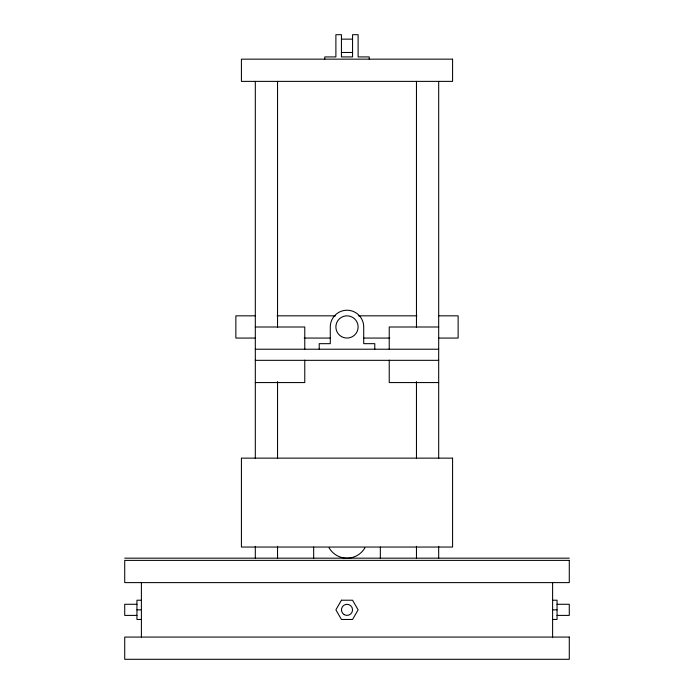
<?xml version="1.0" encoding="UTF-8"?>
<svg xmlns="http://www.w3.org/2000/svg" width="694" height="694" viewBox="0 0 694 694"><rect width="100%" height="100%" fill="white"/><g stroke="black" fill="none" stroke-linecap="round" stroke-linejoin="round"><path stroke-width="1.04" d="M341.439 39.142L352.561 39.142M341.439 52.484L352.561 52.484M255.375 315.831L235.865 315.831L235.865 338.065L255.375 338.065M277.062 315.831L335.618 315.831M358.382 315.831L416.938 315.831M438.625 315.831L458.135 315.831L458.135 338.065L438.625 338.065M255.314 326.995L304.77 326.995L304.77 349.438M438.686 326.995L389.23 326.995L389.23 349.438M304.172 338.065L330.197 338.065M363.803 338.065L389.828 338.065M255.314 349.221L438.686 349.221M255.314 360.333L438.686 360.333M255.314 382.567L304.77 382.567L304.77 360.125M438.686 382.567L389.23 382.567L389.23 360.125M124.72 558.167L569.28 558.167M141.394 600.215L136.944 600.215L136.944 619.464L141.394 619.464M552.606 600.215L557.056 600.215L557.056 619.464L552.606 619.464M136.944 604.283L124.72 604.283L124.72 615.404L136.944 615.404M557.056 604.283L569.28 604.283L569.28 615.404L557.056 615.404M136.944 609.844L141.394 609.844M552.606 609.844L557.056 609.844M552.606 582.613L552.606 637.075M438.686 81.38L438.686 458.517M438.686 546.299L438.686 558.219M416.461 81.38L416.461 327.386M416.461 381.57L416.461 458.517M416.461 546.299L416.461 558.219M380.338 547.046L380.338 558.332M374.786 349.221L374.786 343.669L363.717 343.669L363.717 326.943A16.717 16.717 0 0 0 347 310.227A16.717 16.717 0 0 0 330.283 326.943L330.283 343.669L319.214 343.669L319.214 349.221M369.225 59.155L369.225 56.925L358.113 56.925L358.113 34.7L352.561 34.7L352.561 56.925L341.439 56.925L341.439 34.7L335.887 34.7L335.887 56.925L324.775 56.925L324.775 59.155M313.662 547.046L313.662 558.332M277.539 81.38L277.539 327.386M277.539 381.57L277.539 458.517M277.539 546.299L277.539 558.219M255.314 81.38L255.314 458.517M255.314 546.299L255.314 558.219M141.394 582.613L141.394 637.075M364.923 547.818A20.69 20.69 0 0 1 329.077 547.818M341.439 600.215L335.887 609.844L341.439 619.464L352.561 619.464L358.113 609.844L352.561 600.215L341.439 600.215M452.583 59.155L241.417 59.155L241.417 81.38L452.583 81.38L452.583 59.155M452.583 458.135L241.417 458.135L241.417 547.046L452.583 547.046L452.583 458.135M569.28 560.388L124.72 560.388L124.72 582.613L569.28 582.613L569.28 560.388M569.28 637.075L124.72 637.075L124.72 659.3L569.28 659.3L569.28 637.075M341.439 336.573A11.113 11.113 0 0 0 358.113 326.943A11.113 11.113 0 0 0 341.439 317.323A11.113 11.113 0 0 0 341.439 336.573M344.224 614.658A5.561 5.561 0 0 0 352.561 609.844A5.561 5.561 0 0 0 344.224 605.029A5.561 5.561 0 0 0 344.224 614.658"/></g></svg>
